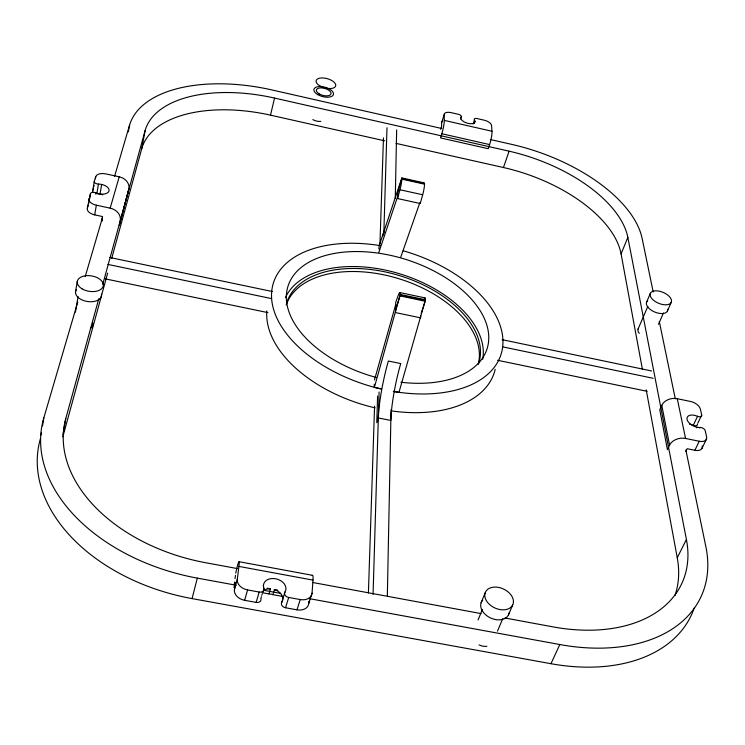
<?xml version="1.0" encoding="UTF-8"?>
<svg xmlns="http://www.w3.org/2000/svg" width="745" height="745" viewBox="0 0 745 745"><rect width="100%" height="100%" fill="white"/><g stroke="black" fill="none" stroke-linecap="round" stroke-linejoin="round"><path stroke-width="1.12" d="M381.077 388.769L374.372 387.409L400.233 294.461L425.432 299.788L398.957 392.401L393.369 391.265M397.569 198.542L399.963 189.761A8.782 1.09 -77.6 0 0 401.844 179.135L401.862 177.925L424.51 182.944L424.52 184.164A8.763 1.211 -77.5 0 1 422.685 194.771L420.236 203.534L397.569 198.542L397.69 190.375M387.344 595.851L391.06 409.648M395.278 198.347L396.647 129.937M377.594 396.023L376.774 422.704L378.311 417.945A46.004 6.593 -78.5 0 1 388.359 361.027L400.745 363.569A45.957 6.956 -78.6 0 0 390.818 420.45L378.311 417.945M373.068 594.389L379.103 392.038M383.843 233.138L386.99 127.749M368.403 592.983L374.586 406.118M379.95 244.239L383.461 137.927M277.801 590.17L274.421 589.546A11.389 8.428 16.1 0 1 281.778 602.37A4.563 3.38 16.8 0 0 285.54 607.752L296.994 609.838A11.361 8.381 17.4 0 0 308.784 603.366L312.053 593.122L312.984 580.113A15.291 1.797 -79.4 0 0 312.183 575.55M308.784 603.366L308.933 601.243M378.879 249.044L379.158 245.729L401.862 177.925M260.862 598.552A4.582 3.399 15.4 0 1 256.168 602.398L244.63 600.302A11.417 8.456 14.8 0 1 234.414 589.77L237.292 579.386L238.912 566.414A15.384 1.117 -78.8 0 0 237.431 565.818L235.737 573.156M234.34 584.21L234.619 581.994M235.038 578.679L235.457 575.364M234.414 589.77L235.346 582.376L233.921 587.526M41.031 435.024L41.403 432.743M42.521 425.889L43.825 417.889L77.741 302.107M102.298 219.17L101.665 221.34L102.503 216.534L94.699 214.877A9.024 5.01 9.9 0 1 87.333 208.153L90.471 193.607A3.613 1.974 10 0 1 95.788 192.853A8.968 4.88 10.1 0 0 108.994 191.037A8.968 4.88 10.1 0 0 98.48 184.08A3.567 1.928 10.1 0 1 94.289 181.324L95.76 176.602A8.875 4.777 10.3 0 1 105.809 173.892L119.219 176.798A11.706 9.583 16.4 0 1 128.932 188.755L119.368 225.092L128.932 188.755M89.577 198.962L90.471 193.607M75.571 291.602L77.284 281.424M93.395 192.536A3.557 1.937 10 0 1 92.678 190.906L94.289 181.324M95.397 178.725L95.76 176.602M75.441 312.099L78.067 296.566M95.584 194.063L95.788 192.853M96.477 193.653A3.557 1.937 10 0 0 96.85 193.663L98.48 184.08M94.699 214.877L96.356 205.201A9.07 4.982 10 0 1 88.953 198.487M100.026 194.017L101.665 184.443M63.018 434.475L65.784 418.56L98.796 298.698M128.364 131.865L129.583 125.076A134.621 69.769 13.8 0 1 271.972 89.949L441.738 128.494M111.648 258.58L141.727 148.739L145.089 130.673A122.636 63.679 13.9 0 1 274.551 98.079L509.086 151.179A119.535 61.146 19.3 0 1 627.839 237.376L686.415 539.492L677.252 557.754A153.07 100.277 24.4 0 1 674.97 595.534M141.727 148.739A121.696 64.321 13.8 0 1 270.5 115.158L274.551 98.079M694.219 607.967A168.789 110.744 24.7 0 1 550.965 663.702L192.061 598.607L197.323 578.12A174.321 117.505 12.8 0 1 43.825 417.889M62.85 436.784L107.653 273.145M102.81 284.134L145.089 130.673M374.465 379.978L395.679 304.696M244.63 600.302L247.582 589.928A11.482 8.437 14.9 0 1 237.292 579.386M120.243 220.315A12.06 9.741 15.8 0 0 110.176 208.153L119.219 176.798M256.168 602.398L259.176 592.052A4.6 3.39 15.4 0 0 263.898 588.215A11.454 8.409 16.1 0 1 275.52 578.753A11.454 8.409 16.1 0 1 284.916 592.07A4.591 3.38 16.9 0 0 288.706 597.453L300.216 599.557A11.417 8.363 17.4 0 0 312.053 593.122M263.292 585.728L263.479 585.076M85.237 276.497L102.521 217.484M114.581 176.295L129.583 125.076M261.057 597.909L261.43 596.624M261.812 595.339L262.184 594.044M262.566 592.75L262.948 591.456M263.32 590.161L263.898 588.215M262.184 592.694L268.973 593.933L270.491 588.829L267.083 588.205M268.973 593.933A11.361 8.437 16.1 0 1 272.894 594.659L274.421 589.546M382.846 235.932L383.843 232.608M397.672 192.443L401.853 178.558L424.51 183.577M281.778 602.37L284.916 592.07M285.54 607.752L288.706 597.453M87.333 208.153L88.245 205.21M92.678 190.906L93.563 188.057M440.668 129.36L441.636 126.25L441.552 122.99L444.141 114.656A7.394 3.511 17.4 0 1 451.144 112.635L458.417 114.302A2.952 1.397 17.5 0 1 461.164 116.881A7.385 3.492 17.7 0 0 468.065 123.391A7.385 3.492 17.7 0 0 474.444 119.917A2.943 1.388 17.9 0 1 476.968 118.539L484.213 120.196A7.375 3.483 18 0 1 491.551 125.486L491.998 131.26A9.899 1.695 -77 0 1 489.605 144.577L488.226 148.711L440.528 137.918L441.832 133.746A9.946 1.406 -77.2 0 0 444.299 120.392L444.141 114.656M296.994 609.838L300.216 599.557M395.586 309.836L400.223 295.178L425.442 300.505L421.204 313.431M460.503 118.967L461.164 116.881M473.094 124.061L474.444 119.917M474.304 123.409L474.984 121.333M378.87 252.378L397.597 196.633M642.404 369.287L621.079 253.924A118.651 61.788 19.3 0 0 503.471 167.532L509.086 151.179M400.773 257.09L419.817 202.77M621.079 253.924L627.839 237.376M481.093 602.807L485.209 592.778M478.048 619.98L482.387 609.457M497.474 631.127L502.828 618.536M508.435 614.932L512.7 604.949A15.049 10.411 25 0 0 496.3 587.116A15.049 10.411 25 0 0 488.366 603.32A15.049 10.411 25 0 0 512.7 604.949M646.604 302.079L650.366 293.316M638.065 329.057L647.871 306.297M658.468 324.345L663.46 312.974M667.427 311L671.282 302.256A11.371 5.904 22.8 0 0 657.602 290.904A11.371 5.904 22.8 0 0 653.551 300.291A11.371 5.904 22.8 0 0 671.282 302.256M661.793 405.317L659.753 409.769L667.436 449.645L669.559 445.147L661.793 405.317A12.134 9.117 -9.3 0 1 677.279 398.715L690.55 401.462A9.238 5.159 25.1 0 1 700.356 409.042L701.716 415.058L697.907 423.002M550.965 663.702L559.812 644.537A170.409 110.064 24.5 0 0 705.869 546.69L685.875 450.017M689.479 424.129A9.312 5.289 25.6 0 1 693.278 425.265L697.553 416.306A3.716 2.077 25.4 0 0 701.716 415.058M696.752 427.798L697.031 427.23M685.866 451.414L687.16 448.714L694.871 450.287A9.424 5.401 25.9 0 0 702.246 445.91M699.751 428.03L700.021 427.472A9.35 5.271 25.5 0 1 687.076 419.491A9.35 5.271 25.5 0 1 697.553 416.306M694.871 450.287L699.238 441.254A9.462 5.383 25.8 0 0 706.632 436.915L705.226 430.694A3.762 2.133 25.7 0 0 700.021 427.472M701.902 448.527L706.521 439.038M197.323 578.12L236.202 585.244M263.646 590.273L280.8 593.411M309.389 598.654L559.812 644.537M247.582 589.928L259.176 592.052M272.894 594.659L283.007 596.503M239.043 561.702L312.593 575.336M238.912 566.414L312.984 580.113M237.404 568.584L205.387 562.671A157.977 106.153 13.1 0 1 65.784 418.56M312.872 582.525L480.963 613.573M504.98 618.005L553.004 626.88A154.541 99.662 24.2 0 0 686.415 539.492M669.559 445.147A12.516 9.229 -8.9 0 1 685.568 438.47L699.238 441.254M105.343 278.881L267.902 312.621M497.613 360.291L647.209 391.339M109.86 257.5L272.409 291.546M502.083 339.655L651.661 370.982M107.876 264.419L271.553 298.596M502.558 346.835L653.132 378.283M399.841 292.562L424.957 297.879M400.214 295.951L425.451 301.287M96.356 205.201L110.176 208.153M401.844 179.135L424.52 184.164M399.963 189.761L422.685 194.771M270.5 115.158L384.727 140.842M396.033 143.385L503.471 167.532M490.406 139.548L511.908 144.428A131.12 66.92 19.3 0 1 642.134 238.474L653.188 291.928M441.832 133.746L489.605 144.577M444.299 120.392L491.998 131.26M677.279 398.715L685.568 438.47M659.306 321.495L675.296 398.836M646.213 389.84L677.252 557.754M374.26 384.243L374.372 387.409M420.627 315.619L420.636 317.854L395.511 312.583L395.716 302.377L398.314 295.16A9.741 1.35 -78.1 0 1 400.233 294.461M403.231 250.786A119.293 69.574 17.4 0 1 502.856 344.823A119.293 69.574 17.4 0 1 393.36 391.46M381.198 389.03A119.293 69.574 17.4 0 1 271.525 295.737A119.293 69.574 17.4 0 1 380.322 245.645M495.192 369.334A118.287 70.16 17.4 0 1 391.591 410.933M375.145 407.878A118.287 70.16 17.4 0 1 266.831 310.935M286.21 304.994A100.491 59.572 17.4 0 1 398.64 278.639A100.491 59.572 17.4 0 1 478.318 363.858M285.465 297.628A103.602 61.239 17.4 0 1 400.968 274.188A103.602 61.239 17.4 0 1 482.713 359.276M286.397 303.979A100.64 59.488 17.4 0 1 400.559 275.929A100.64 59.488 17.4 0 1 478.43 364.082M376.29 377.473A104.337 60.811 17.4 0 1 301.464 267.231A104.337 60.811 17.4 0 1 472.498 300.356A104.337 60.811 17.4 0 1 400.931 382.25M424.315 298.373A9.722 1.499 -78.1 0 1 425.432 299.788M667.669 309.277A11.324 5.932 22.9 0 1 654.594 311.987A11.324 5.932 22.9 0 1 647.722 300.747M639.312 333.322A8.391 4.517 23.1 0 1 638.409 328.508M697.432 423.998A3.697 2.086 25.5 0 1 693.278 425.265M101.441 294.107A13.131 7.832 9.2 0 1 86.82 301.408A13.131 7.832 9.2 0 1 76.474 289.516M92.436 322.557A9.713 5.941 8.9 0 1 90.927 328.061M96.85 193.663A8.931 4.908 10.1 0 1 102.754 194.873M94.149 186.157A8.838 4.805 10.2 0 1 94.308 185.747M88.934 203.05A3.595 1.984 9.9 0 1 89.065 202.854M320.816 121.398A7.478 3.688 14.9 0 1 312.826 119.6M441.552 122.99A7.366 3.529 17.4 0 1 442.66 121.239M192.061 598.607A172.607 118.166 12.7 0 1 40.472 438.451M263.544 590.552A11.389 8.428 16.1 0 1 270.491 588.829M486.876 646.306A11.054 7.888 25.6 0 1 479.082 644.881M509.068 613.005A14.965 10.439 25.1 0 1 490.191 617.782A14.965 10.439 25.1 0 1 482.732 600.144M82.043 288.827A13.187 7.804 9.4 0 0 103.201 286.22A13.187 7.804 9.4 0 0 85.638 275.752A13.187 7.804 9.4 0 0 82.043 288.827M319.912 85.936A10.123 4.805 15.1 0 0 335.688 85.908A10.123 4.805 15.1 0 0 322.157 77.927A10.123 4.805 15.1 0 0 319.912 85.936M317.705 94.596A10.085 4.833 15 0 0 333.434 94.522A10.085 4.833 15 0 0 319.959 86.532A10.085 4.833 15 0 0 317.705 94.596M319.195 93.907A7.562 3.623 15 0 0 331.004 93.861A7.562 3.623 15 0 0 320.909 87.863A7.562 3.623 15 0 0 319.195 93.907"/></g></svg>
